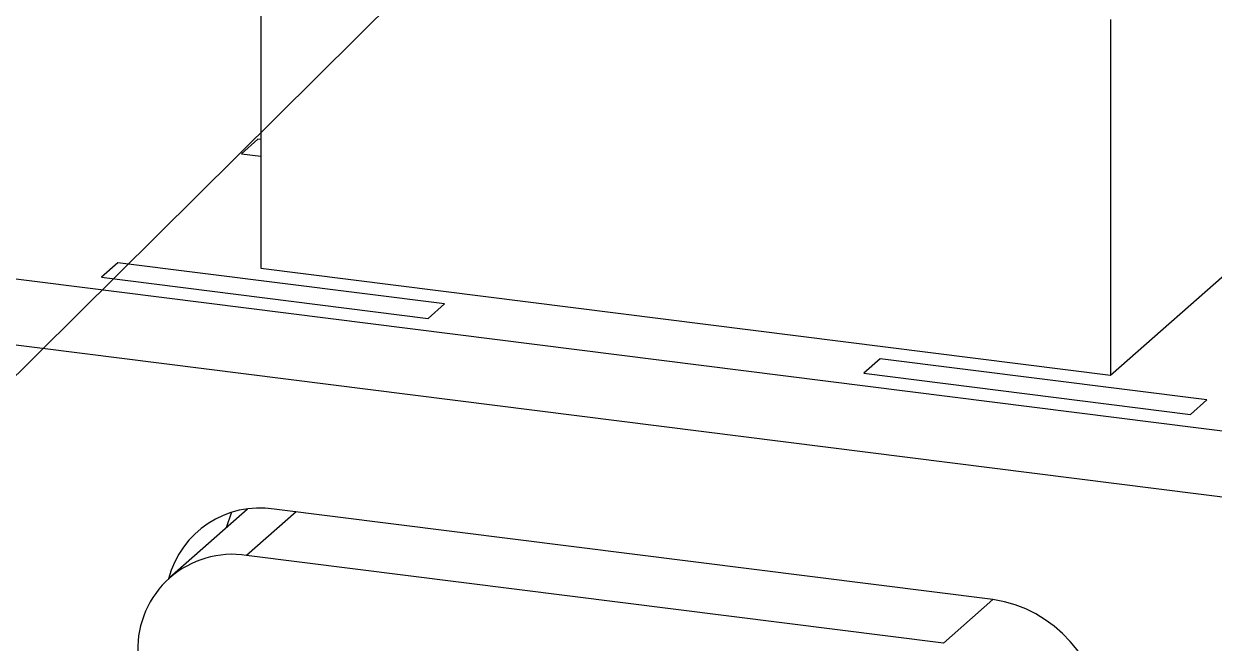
# Model space of a CAD drawing. Header units: millimetres. Extents: x 0 to 297, y 0 to 210.
# Drawn here: x 141.54 to 150.06, y 149.42 to 153.85 of the extents above; entities that cross this region are included whole.
import ezdxf

# ---------------------------------------------------------------- set-up
doc = ezdxf.new("R2010")
doc.units = ezdxf.units.MM
doc.layers.add('图框', color=7, linetype='Continuous')
doc.dimstyles.new('SLDDIMSTYLE0', dxfattribs={"dimtxt": 0.18, "dimasz": 1.016, "dimexe": 0, "dimexo": 0.0625, "dimgap": 0, "dimtad": 0, "dimtih": 1, "dimtoh": 1, "dimdec": 0, "dimrnd": 1e-09, "dimzin": 0, "dimdsep": 46, "dimtxsty": 'Standard', "dimblk1": 'DOT', "dimblk2": 'DOT', "dimsah": 1, "dimcen": 0.09, "dimadec": 0, "dimazin": 0, "dimtfac": 1.016, "dimtdec": 0, "dimtofl": 0, "dimtmove": 0, "dimatfit": 3, "dimldrblk": 'DOT', "dimfxl": 1, "dimfrac": 2, "dimtolj": 1, "dimtzin": 0, "dimarcsym": 0})

# ---------------------------------------------------------------- blocks, each defined once
blk = doc.blocks.new('_Dot')
at = {"color": 0, "linetype": 'ByBlock', "lineweight": -2}
blk.add_line((-0.5, 0), (-1, 0), dxfattribs=at)
at = {"color": 0, "linetype": 'ByBlock', "const_width": 0.5}
blk.add_lwpolyline([(-0.25, 0, 1), (0.25, 0, 1)], format="xyb", close=True, dxfattribs=at)

msp = doc.modelspace()

# ---------------------------------------------------------------- linework, layer by layer
at = {"color": 7, "linetype": 'Continuous', "lineweight": 25}
for p, q in [((143.2387, 154.648), (143.2387, 152.1024)), ((149.3189, 151.3364), (152.4596, 154.1063)), ((149.3189, 153.882), (149.3189, 151.3364)), ((143.2166, 153.0258), (143.0988, 152.9218)), ((143.2166, 153.0258), (143.0988, 152.9218)), ((143.2387, 153.023), (143.2166, 153.0258)), ((143.2387, 153.023), (143.2166, 153.0258)), ((143.0988, 152.9218), (143.2387, 152.9042)), ((143.0988, 152.9218), (143.2387, 152.9042)), ((139.4485, 152.283), (152.3639, 150.6558)), ((142.2149, 152.1423), (142.097, 152.0384)), ((142.2149, 152.1423), (142.097, 152.0384)), ((144.5534, 151.8477), (142.2149, 152.1423)), ((144.5534, 151.8477), (142.2149, 152.1423)), ((143.2387, 152.1024), (149.3189, 151.3364)), ((142.097, 152.0384), (144.4356, 151.7438)), ((142.097, 152.0384), (144.4356, 151.7438)), ((144.4356, 151.7438), (144.5534, 151.8477)), ((144.4356, 151.7438), (144.5534, 151.8477)), ((139.4485, 151.8116), (152.3639, 150.1844)), ((139.4485, 151.8116), (152.3639, 150.1844)), ((147.6715, 151.4549), (147.5536, 151.3509)), ((147.6715, 151.4549), (147.5536, 151.3509)), ((150.01, 151.1602), (147.6715, 151.4549)), ((150.01, 151.1602), (147.6715, 151.4549)), ((147.5536, 151.3509), (149.8922, 151.0563)), ((147.5536, 151.3509), (149.8922, 151.0563)), ((149.8922, 151.0563), (150.01, 151.1602)), ((149.8922, 151.0563), (150.01, 151.1602)), ((143.1432, 150.3794), (142.585, 149.8871)), ((143.4897, 150.3596), (143.1362, 150.0478)), ((148.4786, 149.7311), (143.3338, 150.3793)), ((148.125, 149.4193), (143.1362, 150.0478)), ((148.125, 149.4193), (148.4786, 149.7311))]:
    msp.add_line(p, q, dxfattribs=at)
at = {"color": 7, "linetype": 'Continuous', "lineweight": 25, "flags": 128}
msp.add_lwpolyline([(143.0289, 150.3551), (143.0261, 150.3488), (142.9905, 150.2448)], dxfattribs=at)
at = {"color": 7, "linetype": 'Continuous', "lineweight": 25}
for centre, radius, start, end in [((143.2322, 149.711), 0.6759, 81.35325, 165.44661), ((143.0347, 149.3772), 0.6783, 81.39863, 181.42061), ((148.3482, 148.8304), 0.9101, 1.05871, 81.76054)]:
    msp.add_arc(centre, radius, start, end, dxfattribs=at)

# ---------------------------------------------------------------- leaders
at = {"layer": '图框'}
msp.add_leader([(149.2669, 159.0517), (100.4269, 110.6322)], dimstyle='SLDDIMSTYLE0', dxfattribs=at)

doc.saveas('drawing.dxf')
